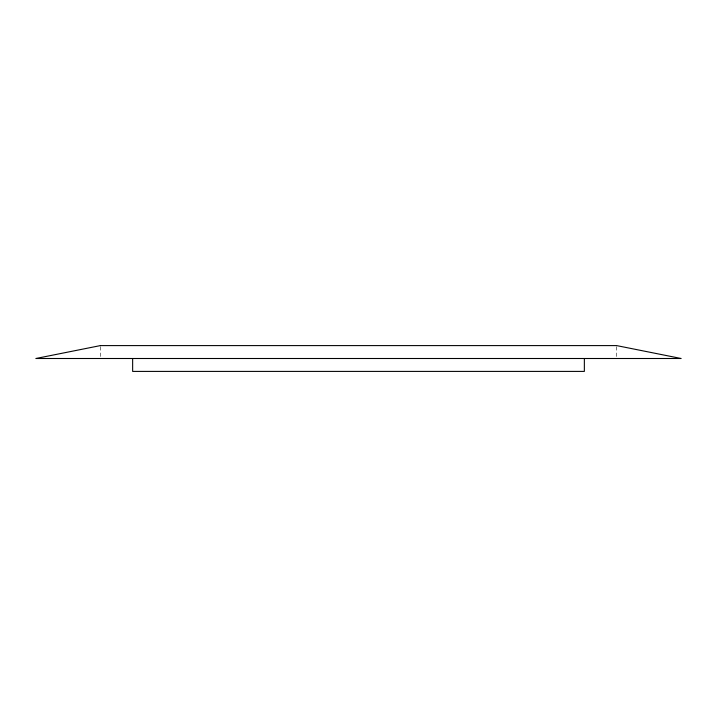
<?xml version="1.0" encoding="UTF-8"?>
<svg xmlns="http://www.w3.org/2000/svg" width="717" height="717" viewBox="0 0 717 717"><rect width="100%" height="100%" fill="white"/><g stroke="black" fill="none" stroke-linecap="round" stroke-linejoin="round"><path stroke-width="0.54" stroke-dasharray="3.58 2.69" d="M616.62 346.67L616.62 357.425M100.38 346.67L100.38 357.425"/><path stroke-width="1.08" d="M584.355 358.5L584.355 371.406L132.645 371.406L132.645 358.5M100.38 345.594L35.85 358.5L681.15 358.5L616.62 345.594L100.38 345.594"/></g></svg>
